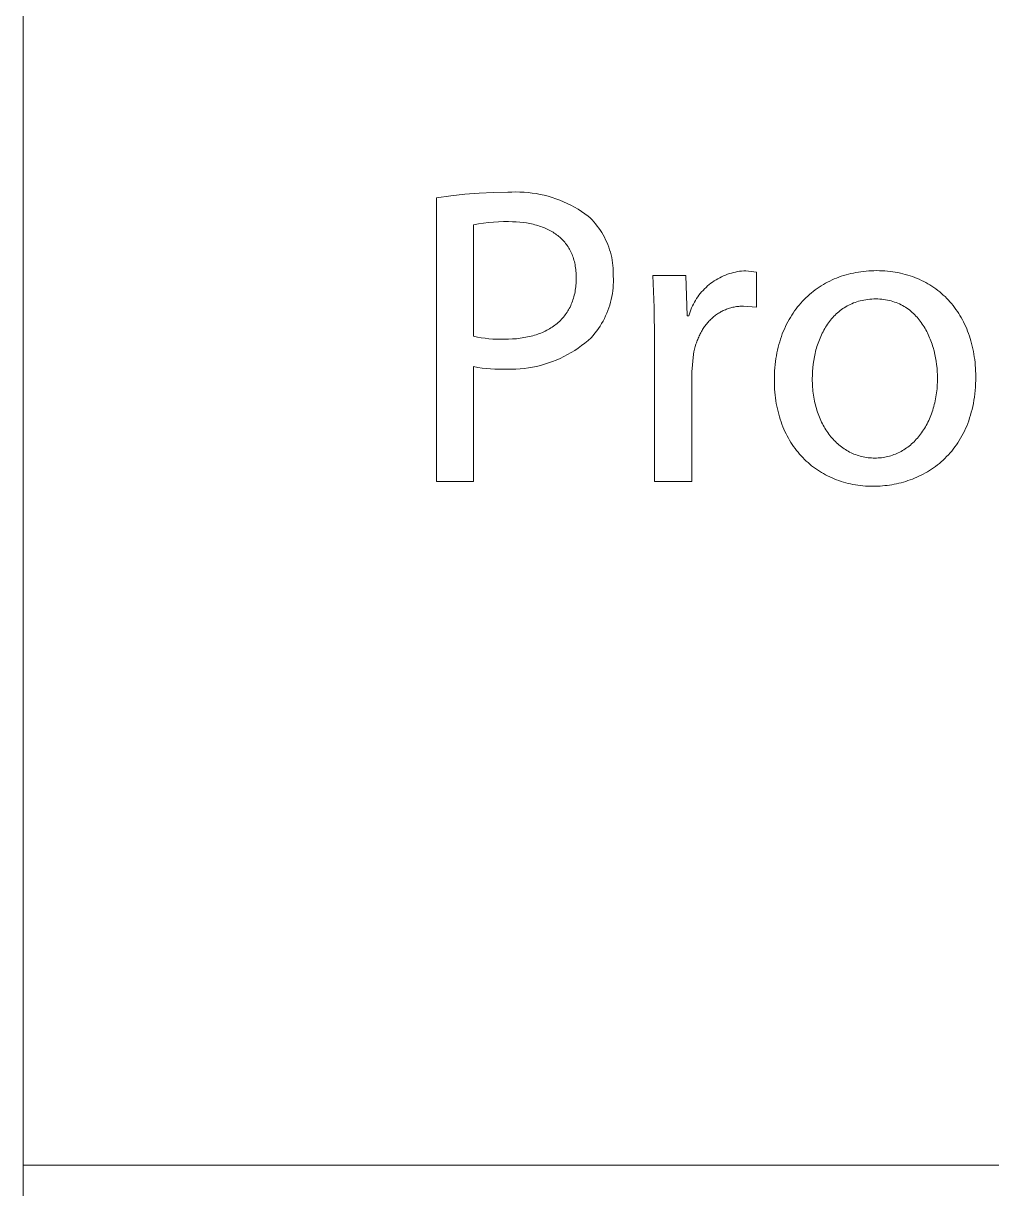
# Model space of a CAD drawing. Header units: millimetres. Extents: x 373 to 3451, y -552 to 1598.
# Drawn here: x 2287.6 to 2357.7, y -467.6 to -383.3 of the extents above; entities that cross this region are included whole.
import ezdxf

# ---------------------------------------------------------------- set-up
doc = ezdxf.new("R2010")
doc.units = ezdxf.units.MM
doc.header["$MEASUREMENT"] = 0
doc.layers.add('Domyślny', color=7, linetype='Continuous', true_color=0x000000)

msp = doc.modelspace()

# ---------------------------------------------------------------- linework, layer by layer
at = {"layer": 'Domyślny', "color": 18, "lineweight": 15, "true_color": 0x000000}
for p, q in [((2287.644, -551.922), (2287.644, -207.869)), ((2317.557, -395.941), (2318.58, -395.792)), ((2317.557, -416.459), (2317.557, -395.941)), ((2318.58, -395.792), (2319.607, -395.678)), ((2319.607, -395.678), (2320.637, -395.598)), ((2320.637, -395.598), (2321.669, -395.552)), ((2321.669, -395.552), (2322.702, -395.541)), ((2322.702, -395.541), (2322.997, -395.524)), ((2322.997, -395.524), (2323.292, -395.517)), ((2323.292, -395.517), (2323.588, -395.521)), ((2323.588, -395.521), (2323.883, -395.535)), ((2323.883, -395.535), (2324.178, -395.559)), ((2324.178, -395.559), (2324.471, -395.593)), ((2324.471, -395.593), (2324.763, -395.637)), ((2324.763, -395.637), (2325.054, -395.691)), ((2325.054, -395.691), (2325.342, -395.755)), ((2325.342, -395.755), (2325.628, -395.829)), ((2325.628, -395.829), (2325.911, -395.913)), ((2325.911, -395.913), (2326.192, -396.006)), ((2326.192, -396.006), (2326.469, -396.109)), ((2326.469, -396.109), (2326.742, -396.222)), ((2326.742, -396.222), (2327.011, -396.344)), ((2327.011, -396.344), (2327.276, -396.475)), ((2327.276, -396.475), (2327.536, -396.615)), ((2327.536, -396.615), (2327.791, -396.764)), ((2327.791, -396.764), (2328.041, -396.922)), ((2328.041, -396.922), (2328.285, -397.088)), ((2320.59, -397.821), (2320.232, -397.888)), ((2320.232, -397.888), (2320.232, -405.954)), ((2320.949, -397.765), (2320.59, -397.821)), ((2321.31, -397.721), (2320.949, -397.765)), ((2321.673, -397.689), (2321.31, -397.721)), ((2322.036, -397.668), (2321.673, -397.689)), ((2322.4, -397.659), (2322.036, -397.668)), ((2322.764, -397.662), (2322.4, -397.659)), ((2323.037, -397.666), (2322.764, -397.662)), ((2323.305, -397.678), (2323.037, -397.666)), ((2323.566, -397.697), (2323.305, -397.678)), ((2323.822, -397.725), (2323.566, -397.697)), ((2324.07, -397.76), (2323.822, -397.725)), ((2324.192, -397.78), (2324.07, -397.76)), ((2324.312, -397.802), (2324.192, -397.78)), ((2324.43, -397.827), (2324.312, -397.802)), ((2324.547, -397.853), (2324.43, -397.827)), ((2324.661, -397.882), (2324.547, -397.853)), ((2324.774, -397.912), (2324.661, -397.882)), ((2324.885, -397.944), (2324.774, -397.912)), ((2328.285, -397.088), (2328.523, -397.263)), ((2328.523, -397.263), (2328.664, -397.396)), ((2328.664, -397.396), (2328.801, -397.535)), ((2328.801, -397.535), (2328.932, -397.678)), ((2328.932, -397.678), (2329.058, -397.826)), ((2329.058, -397.826), (2329.179, -397.978)), ((2324.995, -397.978), (2324.885, -397.944)), ((2325.102, -398.015), (2324.995, -397.978)), ((2325.208, -398.053), (2325.102, -398.015)), ((2325.311, -398.093), (2325.208, -398.053)), ((2325.413, -398.135), (2325.311, -398.093)), ((2325.513, -398.179), (2325.413, -398.135)), ((2325.611, -398.226), (2325.513, -398.179)), ((2325.707, -398.274), (2325.611, -398.226)), ((2325.8, -398.324), (2325.707, -398.274)), ((2325.892, -398.376), (2325.8, -398.324)), ((2325.982, -398.43), (2325.892, -398.376)), ((2326.07, -398.486), (2325.982, -398.43)), ((2326.155, -398.544), (2326.07, -398.486)), ((2326.239, -398.605), (2326.155, -398.544)), ((2326.32, -398.667), (2326.239, -398.605)), ((2326.399, -398.731), (2326.32, -398.667)), ((2326.476, -398.797), (2326.399, -398.731)), ((2329.179, -397.978), (2329.295, -398.134)), ((2329.295, -398.134), (2329.405, -398.294)), ((2329.405, -398.294), (2329.51, -398.458)), ((2329.51, -398.458), (2329.609, -398.625)), ((2329.609, -398.625), (2329.702, -398.796)), ((2326.551, -398.865), (2326.476, -398.797)), ((2326.623, -398.936), (2326.551, -398.865)), ((2326.694, -399.008), (2326.623, -398.936)), ((2326.762, -399.082), (2326.694, -399.008)), ((2326.827, -399.158), (2326.762, -399.082)), ((2326.891, -399.237), (2326.827, -399.158)), ((2326.952, -399.317), (2326.891, -399.237)), ((2327.011, -399.399), (2326.952, -399.317)), ((2327.067, -399.484), (2327.011, -399.399)), ((2327.121, -399.57), (2327.067, -399.484)), ((2327.172, -399.659), (2327.121, -399.57)), ((2329.702, -398.796), (2329.789, -398.97)), ((2329.789, -398.97), (2329.87, -399.146)), ((2329.87, -399.146), (2329.945, -399.326)), ((2329.945, -399.326), (2330.014, -399.508)), ((2330.014, -399.508), (2330.076, -399.692)), ((2327.221, -399.749), (2327.172, -399.659)), ((2327.268, -399.842), (2327.221, -399.749)), ((2327.312, -399.937), (2327.268, -399.842)), ((2327.354, -400.033), (2327.312, -399.937)), ((2327.393, -400.132), (2327.354, -400.033)), ((2327.429, -400.233), (2327.393, -400.132)), ((2327.463, -400.336), (2327.429, -400.233)), ((2327.495, -400.441), (2327.463, -400.336)), ((2327.524, -400.548), (2327.495, -400.441)), ((2330.076, -399.692), (2330.132, -399.878)), ((2330.132, -399.878), (2330.181, -400.066)), ((2330.181, -400.066), (2330.224, -400.256)), ((2330.224, -400.256), (2330.26, -400.447)), ((2327.55, -400.657), (2327.524, -400.548)), ((2327.573, -400.768), (2327.55, -400.657)), ((2327.594, -400.881), (2327.573, -400.768)), ((2327.612, -400.996), (2327.594, -400.881)), ((2327.627, -401.113), (2327.612, -400.996)), ((2327.64, -401.233), (2327.627, -401.113)), ((2327.65, -401.354), (2327.64, -401.233)), ((2330.26, -400.447), (2330.29, -400.639)), ((2330.29, -400.639), (2330.313, -400.832)), ((2330.313, -400.832), (2330.329, -401.025)), ((2330.329, -401.025), (2330.339, -401.219)), ((2330.339, -401.219), (2330.341, -401.414)), ((2339.181, -401.306), (2339.33, -401.277)), ((2339.33, -401.277), (2339.48, -401.253)), ((2339.48, -401.253), (2339.631, -401.235)), ((2339.631, -401.235), (2339.783, -401.221)), ((2339.783, -401.221), (2339.934, -401.213)), ((2339.934, -401.213), (2340.703, -401.305)), ((2348.078, -401.31), (2348.262, -401.283)), ((2348.262, -401.283), (2348.447, -401.26)), ((2348.447, -401.26), (2348.634, -401.241)), ((2348.634, -401.241), (2348.823, -401.226)), ((2348.823, -401.226), (2349.012, -401.215)), ((2349.012, -401.215), (2349.204, -401.209)), ((2349.204, -401.209), (2349.396, -401.206)), ((2349.396, -401.206), (2349.596, -401.209)), ((2349.596, -401.209), (2349.794, -401.215)), ((2349.794, -401.215), (2349.989, -401.227)), ((2349.989, -401.227), (2350.183, -401.242)), ((2350.183, -401.242), (2350.374, -401.263)), ((2350.374, -401.263), (2350.563, -401.287)), ((2327.64, -402.254), (2327.65, -402.126)), ((2327.657, -401.478), (2327.65, -401.354)), ((2327.65, -402.126), (2327.657, -401.996)), ((2327.661, -401.603), (2327.657, -401.478)), ((2327.657, -401.996), (2327.661, -401.865)), ((2327.663, -401.731), (2327.661, -401.603)), ((2327.661, -401.865), (2327.663, -401.731)), ((2330.341, -401.414), (2330.337, -401.608)), ((2330.337, -401.608), (2330.345, -401.819)), ((2330.345, -402.03), (2330.338, -402.241)), ((2330.345, -401.819), (2330.345, -402.03)), ((2333.311, -403.876), (2333.211, -401.551)), ((2333.211, -401.551), (2335.589, -401.551)), ((2335.589, -401.551), (2335.681, -404.472)), ((2337.279, -402.217), (2337.399, -402.123)), ((2337.399, -402.123), (2337.521, -402.033)), ((2337.521, -402.033), (2337.647, -401.947)), ((2337.647, -401.947), (2337.775, -401.865)), ((2337.775, -401.865), (2337.906, -401.788)), ((2337.906, -401.788), (2338.04, -401.716)), ((2338.04, -401.716), (2338.176, -401.648)), ((2338.176, -401.648), (2338.314, -401.584)), ((2338.314, -401.584), (2338.454, -401.526)), ((2338.454, -401.526), (2338.596, -401.472)), ((2338.596, -401.472), (2338.74, -401.423)), ((2338.74, -401.423), (2338.886, -401.379)), ((2338.886, -401.379), (2339.033, -401.34)), ((2339.033, -401.34), (2339.181, -401.306)), ((2340.703, -401.305), (2340.703, -403.857)), ((2345.544, -402.21), (2345.698, -402.123)), ((2345.698, -402.123), (2345.854, -402.039)), ((2345.854, -402.039), (2346.013, -401.959)), ((2346.013, -401.959), (2346.174, -401.883)), ((2346.174, -401.883), (2346.337, -401.811)), ((2346.337, -401.811), (2346.502, -401.743)), ((2346.502, -401.743), (2346.669, -401.678)), ((2346.669, -401.678), (2346.839, -401.618)), ((2346.839, -401.618), (2347.01, -401.562)), ((2347.01, -401.562), (2347.183, -401.51)), ((2347.183, -401.51), (2347.359, -401.462)), ((2347.359, -401.462), (2347.536, -401.418)), ((2347.536, -401.418), (2347.715, -401.378)), ((2347.715, -401.378), (2347.895, -401.342)), ((2347.895, -401.342), (2348.078, -401.31)), ((2350.563, -401.287), (2350.75, -401.316)), ((2350.75, -401.316), (2350.934, -401.349)), ((2350.934, -401.349), (2351.117, -401.387)), ((2351.117, -401.387), (2351.297, -401.428)), ((2351.297, -401.428), (2351.474, -401.474)), ((2351.474, -401.474), (2351.649, -401.524)), ((2351.649, -401.524), (2351.822, -401.578)), ((2351.822, -401.578), (2351.992, -401.636)), ((2351.992, -401.636), (2352.159, -401.698)), ((2352.159, -401.698), (2352.324, -401.764)), ((2352.324, -401.764), (2352.487, -401.835)), ((2352.487, -401.835), (2352.647, -401.909)), ((2352.647, -401.909), (2352.804, -401.986)), ((2352.804, -401.986), (2352.958, -402.068)), ((2352.958, -402.068), (2353.11, -402.154)), ((2327.521, -402.98), (2327.548, -402.864)), ((2327.548, -402.864), (2327.572, -402.746)), ((2327.572, -402.746), (2327.593, -402.626)), ((2327.593, -402.626), (2327.611, -402.504)), ((2327.611, -402.504), (2327.627, -402.38)), ((2327.627, -402.38), (2327.64, -402.254)), ((2330.273, -402.87), (2330.236, -403.078)), ((2330.302, -402.661), (2330.273, -402.87)), ((2330.323, -402.451), (2330.302, -402.661)), ((2330.338, -402.241), (2330.323, -402.451)), ((2336.543, -402.982), (2336.637, -402.862)), ((2336.637, -402.862), (2336.734, -402.746)), ((2336.734, -402.746), (2336.836, -402.633)), ((2336.836, -402.633), (2336.941, -402.523)), ((2336.941, -402.523), (2337.051, -402.417)), ((2337.051, -402.417), (2337.163, -402.315)), ((2337.163, -402.315), (2337.279, -402.217)), ((2344.408, -403.05), (2344.54, -402.932)), ((2344.54, -402.932), (2344.675, -402.817)), ((2344.675, -402.817), (2344.814, -402.707)), ((2344.814, -402.707), (2344.955, -402.6)), ((2344.955, -402.6), (2345.098, -402.497)), ((2345.098, -402.497), (2345.244, -402.398)), ((2345.244, -402.398), (2345.393, -402.302)), ((2345.393, -402.302), (2345.544, -402.21)), ((2353.11, -402.154), (2353.259, -402.243)), ((2353.259, -402.243), (2353.405, -402.336)), ((2353.405, -402.336), (2353.549, -402.433)), ((2353.549, -402.433), (2353.689, -402.533)), ((2353.689, -402.533), (2353.827, -402.637)), ((2353.827, -402.637), (2353.962, -402.745)), ((2353.962, -402.745), (2354.093, -402.856)), ((2354.093, -402.856), (2354.222, -402.97)), ((2354.222, -402.97), (2354.348, -403.088)), ((2327.211, -403.838), (2327.259, -403.737)), ((2327.259, -403.737), (2327.304, -403.635)), ((2327.304, -403.635), (2327.347, -403.531)), ((2327.347, -403.531), (2327.387, -403.425)), ((2327.387, -403.425), (2327.425, -403.316)), ((2327.425, -403.316), (2327.46, -403.206)), ((2327.46, -403.206), (2327.492, -403.094)), ((2327.492, -403.094), (2327.521, -402.98)), ((2330.085, -403.693), (2330.021, -403.893)), ((2330.143, -403.49), (2330.085, -403.693)), ((2330.193, -403.285), (2330.143, -403.49)), ((2330.236, -403.078), (2330.193, -403.285)), ((2336.008, -403.899), (2336.07, -403.761)), ((2336.07, -403.761), (2336.138, -403.624)), ((2336.138, -403.624), (2336.21, -403.49)), ((2336.21, -403.49), (2336.287, -403.359)), ((2336.287, -403.359), (2336.368, -403.231)), ((2336.368, -403.231), (2336.453, -403.105)), ((2336.453, -403.105), (2336.543, -402.982)), ((2339.249, -403.812), (2339.165, -403.825)), ((2339.334, -403.801), (2339.249, -403.812)), ((2339.42, -403.791), (2339.334, -403.801)), ((2339.506, -403.784), (2339.42, -403.791)), ((2339.593, -403.779), (2339.506, -403.784)), ((2339.682, -403.776), (2339.593, -403.779)), ((2339.771, -403.775), (2339.682, -403.776)), ((2340.703, -403.857), (2339.771, -403.775)), ((2343.676, -403.835), (2343.79, -403.695)), ((2343.79, -403.695), (2343.907, -403.559)), ((2343.907, -403.559), (2344.028, -403.426)), ((2344.028, -403.426), (2344.151, -403.297)), ((2344.151, -403.297), (2344.278, -403.172)), ((2344.278, -403.172), (2344.408, -403.05)), ((2347.268, -403.762), (2347.161, -403.823)), ((2347.378, -403.703), (2347.268, -403.762)), ((2347.491, -403.648), (2347.378, -403.703)), ((2347.606, -403.596), (2347.491, -403.648)), ((2347.724, -403.547), (2347.606, -403.596)), ((2347.844, -403.502), (2347.724, -403.547)), ((2347.966, -403.461), (2347.844, -403.502)), ((2348.092, -403.423), (2347.966, -403.461)), ((2348.219, -403.389), (2348.092, -403.423)), ((2348.35, -403.358), (2348.219, -403.389)), ((2348.483, -403.331), (2348.35, -403.358)), ((2348.618, -403.309), (2348.483, -403.331)), ((2348.756, -403.29), (2348.618, -403.309)), ((2348.897, -403.275), (2348.756, -403.29)), ((2349.04, -403.265), (2348.897, -403.275)), ((2349.186, -403.258), (2349.04, -403.265)), ((2349.335, -403.256), (2349.186, -403.258)), ((2349.484, -403.258), (2349.335, -403.256)), ((2349.63, -403.265), (2349.484, -403.258)), ((2349.773, -403.277), (2349.63, -403.265)), ((2349.914, -403.293), (2349.773, -403.277)), ((2350.051, -403.313), (2349.914, -403.293)), ((2350.186, -403.337), (2350.051, -403.313)), ((2350.318, -403.366), (2350.186, -403.337)), ((2350.448, -403.398), (2350.318, -403.366)), ((2350.574, -403.435), (2350.448, -403.398)), ((2350.698, -403.476), (2350.574, -403.435)), ((2350.82, -403.52), (2350.698, -403.476)), ((2350.938, -403.568), (2350.82, -403.52)), ((2351.054, -403.619), (2350.938, -403.568)), ((2351.168, -403.675), (2351.054, -403.619)), ((2351.278, -403.733), (2351.168, -403.675)), ((2351.386, -403.795), (2351.278, -403.733)), ((2351.492, -403.86), (2351.386, -403.795)), ((2354.348, -403.088), (2354.47, -403.21)), ((2354.47, -403.21), (2354.59, -403.334)), ((2354.59, -403.334), (2354.706, -403.462)), ((2354.706, -403.462), (2354.819, -403.594)), ((2354.819, -403.594), (2354.929, -403.729)), ((2354.929, -403.729), (2355.036, -403.866)), ((2326.591, -404.728), (2326.664, -404.648)), ((2326.664, -404.648), (2326.735, -404.566)), ((2326.735, -404.566), (2326.803, -404.482)), ((2326.803, -404.482), (2326.869, -404.396)), ((2326.869, -404.396), (2326.932, -404.308)), ((2326.932, -404.308), (2326.993, -404.218)), ((2326.993, -404.218), (2327.052, -404.126)), ((2327.052, -404.126), (2327.107, -404.032)), ((2327.107, -404.032), (2327.16, -403.936)), ((2327.16, -403.936), (2327.211, -403.838)), ((2329.786, -404.481), (2329.695, -404.671)), ((2329.871, -404.288), (2329.786, -404.481)), ((2329.949, -404.092), (2329.871, -404.288)), ((2330.021, -403.893), (2329.949, -404.092)), ((2333.334, -406.204), (2333.311, -403.876)), ((2335.681, -404.472), (2335.804, -404.472)), ((2335.804, -404.472), (2335.848, -404.326)), ((2335.848, -404.326), (2335.896, -404.182)), ((2335.896, -404.182), (2335.949, -404.039)), ((2335.949, -404.039), (2336.008, -403.899)), ((2337.499, -404.636), (2337.439, -404.691)), ((2337.56, -404.582), (2337.499, -404.636)), ((2337.622, -404.53), (2337.56, -404.582)), ((2337.686, -404.479), (2337.622, -404.53)), ((2337.75, -404.43), (2337.686, -404.479)), ((2337.816, -404.383), (2337.75, -404.43)), ((2337.882, -404.337), (2337.816, -404.383)), ((2337.95, -404.293), (2337.882, -404.337)), ((2338.018, -404.25), (2337.95, -404.293)), ((2338.088, -404.209), (2338.018, -404.25)), ((2338.159, -404.17), (2338.088, -404.209)), ((2338.23, -404.133), (2338.159, -404.17)), ((2338.303, -404.097), (2338.23, -404.133)), ((2338.377, -404.063), (2338.303, -404.097)), ((2338.451, -404.031), (2338.377, -404.063)), ((2338.527, -404.001), (2338.451, -404.031)), ((2338.603, -403.972), (2338.527, -404.001)), ((2338.681, -403.945), (2338.603, -403.972)), ((2338.759, -403.921), (2338.681, -403.945)), ((2338.839, -403.898), (2338.759, -403.921)), ((2338.919, -403.877), (2338.839, -403.898)), ((2339, -403.858), (2338.919, -403.877)), ((2339.082, -403.84), (2339, -403.858)), ((2339.165, -403.825), (2339.082, -403.84)), ((2343.06, -404.75), (2343.154, -404.589)), ((2343.154, -404.589), (2343.252, -404.431)), ((2343.252, -404.431), (2343.352, -404.277)), ((2343.352, -404.277), (2343.457, -404.126)), ((2343.457, -404.126), (2343.565, -403.979)), ((2343.565, -403.979), (2343.676, -403.835)), ((2346.22, -404.601), (2346.139, -404.694)), ((2346.303, -404.511), (2346.22, -404.601)), ((2346.389, -404.424), (2346.303, -404.511)), ((2346.477, -404.339), (2346.389, -404.424)), ((2346.567, -404.257), (2346.477, -404.339)), ((2346.66, -404.178), (2346.567, -404.257)), ((2346.755, -404.101), (2346.66, -404.178)), ((2346.853, -404.027), (2346.755, -404.101)), ((2346.953, -403.956), (2346.853, -404.027)), ((2347.056, -403.888), (2346.953, -403.956)), ((2347.161, -403.823), (2347.056, -403.888)), ((2351.595, -403.929), (2351.492, -403.86)), ((2351.695, -404), (2351.595, -403.929)), ((2351.793, -404.075), (2351.695, -404)), ((2351.888, -404.152), (2351.793, -404.075)), ((2351.98, -404.232), (2351.888, -404.152)), ((2352.071, -404.315), (2351.98, -404.232)), ((2352.158, -404.401), (2352.071, -404.315)), ((2352.243, -404.489), (2352.158, -404.401)), ((2352.326, -404.58), (2352.243, -404.489)), ((2352.407, -404.673), (2352.326, -404.58)), ((2355.036, -403.866), (2355.14, -404.008)), ((2355.14, -404.008), (2355.24, -404.152)), ((2355.24, -404.152), (2355.337, -404.299)), ((2355.337, -404.299), (2355.43, -404.45)), ((2355.43, -404.45), (2355.52, -404.603)), ((2355.52, -404.603), (2355.607, -404.76)), ((2325.527, -405.521), (2325.628, -405.467)), ((2325.628, -405.467), (2325.727, -405.41)), ((2325.727, -405.41), (2325.824, -405.352)), ((2325.824, -405.352), (2325.919, -405.291)), ((2325.919, -405.291), (2326.011, -405.228)), ((2326.011, -405.228), (2326.101, -405.163)), ((2326.101, -405.163), (2326.189, -405.095)), ((2326.189, -405.095), (2326.274, -405.026)), ((2326.274, -405.026), (2326.357, -404.955)), ((2326.357, -404.955), (2326.437, -404.881)), ((2326.437, -404.881), (2326.515, -404.806)), ((2326.515, -404.806), (2326.591, -404.728)), ((2329.265, -405.397), (2329.142, -405.568)), ((2329.381, -405.221), (2329.265, -405.397)), ((2329.492, -405.041), (2329.381, -405.221)), ((2329.597, -404.858), (2329.492, -405.041)), ((2329.695, -404.671), (2329.597, -404.858)), ((2336.808, -405.469), (2336.763, -405.543)), ((2336.854, -405.397), (2336.808, -405.469)), ((2336.901, -405.326), (2336.854, -405.397)), ((2336.95, -405.256), (2336.901, -405.326)), ((2337, -405.188), (2336.95, -405.256)), ((2337.05, -405.121), (2337, -405.188)), ((2337.102, -405.055), (2337.05, -405.121)), ((2337.156, -404.991), (2337.102, -405.055)), ((2337.21, -404.928), (2337.156, -404.991)), ((2337.265, -404.867), (2337.21, -404.928)), ((2337.322, -404.807), (2337.265, -404.867)), ((2337.38, -404.748), (2337.322, -404.807)), ((2337.439, -404.691), (2337.38, -404.748)), ((2342.645, -405.608), (2342.721, -405.429)), ((2342.721, -405.429), (2342.8, -405.254)), ((2342.8, -405.254), (2342.883, -405.083)), ((2342.883, -405.083), (2342.97, -404.915)), ((2342.97, -404.915), (2343.06, -404.75)), ((2345.64, -405.402), (2345.578, -405.511)), ((2345.704, -405.294), (2345.64, -405.402)), ((2345.771, -405.189), (2345.704, -405.294)), ((2345.84, -405.086), (2345.771, -405.189)), ((2345.911, -404.984), (2345.84, -405.086)), ((2345.985, -404.885), (2345.911, -404.984)), ((2346.061, -404.788), (2345.985, -404.885)), ((2346.139, -404.694), (2346.061, -404.788)), ((2352.484, -404.768), (2352.407, -404.673)), ((2352.56, -404.865), (2352.484, -404.768)), ((2352.633, -404.965), (2352.56, -404.865)), ((2352.704, -405.067), (2352.633, -404.965)), ((2352.772, -405.17), (2352.704, -405.067)), ((2352.838, -405.276), (2352.772, -405.17)), ((2352.902, -405.383), (2352.838, -405.276)), ((2352.963, -405.492), (2352.902, -405.383)), ((2353.022, -405.602), (2352.963, -405.492)), ((2355.607, -404.76), (2355.69, -404.919)), ((2355.69, -404.919), (2355.769, -405.081)), ((2355.769, -405.081), (2355.845, -405.247)), ((2355.845, -405.247), (2355.918, -405.415)), ((2355.918, -405.415), (2355.987, -405.586)), ((2320.232, -405.954), (2320.506, -406.012)), ((2320.506, -406.012), (2320.782, -406.062)), ((2320.782, -406.062), (2321.059, -406.102)), ((2321.059, -406.102), (2321.337, -406.134)), ((2321.337, -406.134), (2321.616, -406.156)), ((2321.616, -406.156), (2321.896, -406.169)), ((2321.896, -406.169), (2322.176, -406.174)), ((2322.176, -406.174), (2322.456, -406.169)), ((2322.456, -406.169), (2322.756, -406.164)), ((2322.756, -406.164), (2323.048, -406.151)), ((2323.048, -406.151), (2323.333, -406.128)), ((2323.333, -406.128), (2323.472, -406.113)), ((2323.472, -406.113), (2323.61, -406.096)), ((2323.61, -406.096), (2323.745, -406.077)), ((2323.745, -406.077), (2323.879, -406.055)), ((2323.879, -406.055), (2324.01, -406.031)), ((2324.01, -406.031), (2324.139, -406.005)), ((2324.139, -406.005), (2324.267, -405.977)), ((2324.267, -405.977), (2324.392, -405.947)), ((2324.392, -405.947), (2324.515, -405.914)), ((2324.515, -405.914), (2324.636, -405.879)), ((2324.636, -405.879), (2324.755, -405.842)), ((2324.755, -405.842), (2324.872, -405.803)), ((2324.872, -405.803), (2324.986, -405.761)), ((2324.986, -405.761), (2325.099, -405.718)), ((2325.099, -405.718), (2325.209, -405.672)), ((2325.209, -405.672), (2325.317, -405.624)), ((2325.317, -405.624), (2325.423, -405.574)), ((2325.423, -405.574), (2325.527, -405.521)), ((2328.514, -406.256), (2328.282, -406.448)), ((2328.739, -406.056), (2328.514, -406.256)), ((2328.879, -405.898), (2328.739, -406.056)), ((2329.013, -405.736), (2328.879, -405.898)), ((2329.142, -405.568), (2329.013, -405.736)), ((2333.334, -416.463), (2333.334, -406.204)), ((2336.418, -406.261), (2336.386, -406.347)), ((2336.451, -406.177), (2336.418, -406.261)), ((2336.485, -406.093), (2336.451, -406.177)), ((2336.521, -406.011), (2336.485, -406.093)), ((2336.558, -405.93), (2336.521, -406.011)), ((2336.597, -405.85), (2336.558, -405.93)), ((2336.637, -405.771), (2336.597, -405.85)), ((2336.678, -405.694), (2336.637, -405.771)), ((2336.72, -405.618), (2336.678, -405.694)), ((2336.763, -405.543), (2336.72, -405.618)), ((2342.382, -406.355), (2342.442, -406.163)), ((2342.442, -406.163), (2342.506, -405.975)), ((2342.506, -405.975), (2342.573, -405.79)), ((2342.573, -405.79), (2342.645, -405.608)), ((2345.208, -406.321), (2345.164, -406.442)), ((2345.254, -406.201), (2345.208, -406.321)), ((2345.302, -406.082), (2345.254, -406.201)), ((2345.353, -405.964), (2345.302, -406.082)), ((2345.406, -405.849), (2345.353, -405.964)), ((2345.461, -405.734), (2345.406, -405.849)), ((2345.518, -405.622), (2345.461, -405.734)), ((2345.578, -405.511), (2345.518, -405.622)), ((2353.079, -405.714), (2353.022, -405.602)), ((2353.133, -405.827), (2353.079, -405.714)), ((2353.185, -405.942), (2353.133, -405.827)), ((2353.235, -406.058), (2353.185, -405.942)), ((2353.283, -406.175), (2353.235, -406.058)), ((2353.328, -406.293), (2353.283, -406.175)), ((2353.372, -406.412), (2353.328, -406.293)), ((2355.987, -405.586), (2356.052, -405.759)), ((2356.052, -405.759), (2356.113, -405.936)), ((2356.113, -405.936), (2356.171, -406.115)), ((2356.171, -406.115), (2356.225, -406.296)), ((2356.225, -406.296), (2356.275, -406.481)), ((2327.293, -407.133), (2327.031, -407.282)), ((2327.549, -406.975), (2327.293, -407.133)), ((2327.799, -406.808), (2327.549, -406.975)), ((2328.044, -406.632), (2327.799, -406.808)), ((2328.282, -406.448), (2328.044, -406.632)), ((2336.18, -407.069), (2336.142, -407.259)), ((2336.223, -406.882), (2336.18, -407.069)), ((2336.272, -406.7), (2336.223, -406.882)), ((2336.326, -406.521), (2336.272, -406.7)), ((2336.355, -406.433), (2336.326, -406.521)), ((2336.386, -406.347), (2336.355, -406.433)), ((2342.146, -407.362), (2342.184, -407.154)), ((2342.184, -407.154), (2342.227, -406.949)), ((2342.227, -406.949), (2342.275, -406.748)), ((2342.275, -406.748), (2342.326, -406.55)), ((2342.326, -406.55), (2342.382, -406.355)), ((2344.978, -407.067), (2344.948, -407.195)), ((2345.011, -406.94), (2344.978, -407.067)), ((2345.046, -406.814), (2345.011, -406.94)), ((2345.083, -406.689), (2345.046, -406.814)), ((2345.122, -406.565), (2345.083, -406.689)), ((2345.164, -406.442), (2345.122, -406.565)), ((2353.413, -406.531), (2353.372, -406.412)), ((2353.452, -406.652), (2353.413, -406.531)), ((2353.489, -406.773), (2353.452, -406.652)), ((2353.556, -407.018), (2353.489, -406.773)), ((2353.615, -407.264), (2353.556, -407.018)), ((2356.275, -406.481), (2356.322, -406.668)), ((2356.322, -406.668), (2356.364, -406.857)), ((2356.364, -406.857), (2356.403, -407.049)), ((2356.403, -407.049), (2356.438, -407.243)), ((2325.369, -407.978), (2325.079, -408.06)), ((2325.655, -407.886), (2325.369, -407.978)), ((2325.938, -407.785), (2325.655, -407.886)), ((2326.218, -407.673), (2325.938, -407.785)), ((2326.494, -407.552), (2326.218, -407.673)), ((2326.765, -407.422), (2326.494, -407.552)), ((2327.031, -407.282), (2326.765, -407.422)), ((2336.142, -407.259), (2336.019, -408.52)), ((2342.034, -408.226), (2342.055, -408.005)), ((2342.055, -408.005), (2342.081, -407.788)), ((2342.081, -407.788), (2342.111, -407.573)), ((2342.111, -407.573), (2342.146, -407.362)), ((2344.809, -407.976), (2344.78, -408.24)), ((2344.847, -407.713), (2344.809, -407.976)), ((2344.893, -407.453), (2344.847, -407.713)), ((2344.948, -407.195), (2344.893, -407.453)), ((2353.666, -407.511), (2353.615, -407.264)), ((2353.708, -407.758), (2353.666, -407.511)), ((2353.743, -408.005), (2353.708, -407.758)), ((2353.769, -408.251), (2353.743, -408.005)), ((2356.438, -407.243), (2356.469, -407.44)), ((2356.469, -407.44), (2356.495, -407.64)), ((2356.495, -407.64), (2356.518, -407.841)), ((2356.518, -407.841), (2356.537, -408.045)), ((2320.538, -408.204), (2320.232, -408.147)), ((2320.232, -408.147), (2320.232, -416.459)), ((2320.845, -408.251), (2320.538, -408.204)), ((2321.153, -408.288), (2320.845, -408.251)), ((2321.463, -408.314), (2321.153, -408.288)), ((2321.773, -408.33), (2321.463, -408.314)), ((2322.084, -408.336), (2321.773, -408.33)), ((2322.395, -408.331), (2322.084, -408.336)), ((2322.695, -408.343), (2322.395, -408.331)), ((2322.996, -408.344), (2322.695, -408.343)), ((2323.297, -408.335), (2322.996, -408.344)), ((2323.598, -408.315), (2323.297, -408.335)), ((2323.897, -408.284), (2323.598, -408.315)), ((2324.195, -408.244), (2323.897, -408.284)), ((2324.492, -408.193), (2324.195, -408.244)), ((2324.786, -408.131), (2324.492, -408.193)), ((2325.079, -408.06), (2324.786, -408.131)), ((2336.019, -408.52), (2336.019, -416.463)), ((2341.999, -408.906), (2342.006, -408.676)), ((2342.006, -408.676), (2342.018, -408.449)), ((2342.018, -408.449), (2342.034, -408.226)), ((2344.747, -408.771), (2344.743, -409.036)), ((2344.76, -408.505), (2344.747, -408.771)), ((2344.78, -408.24), (2344.76, -408.505)), ((2353.788, -408.495), (2353.769, -408.251)), ((2353.799, -408.737), (2353.788, -408.495)), ((2353.803, -408.975), (2353.799, -408.737)), ((2356.537, -408.045), (2356.551, -408.251)), ((2356.551, -408.251), (2356.562, -408.459)), ((2356.562, -408.459), (2356.568, -408.67)), ((2356.568, -408.67), (2356.57, -408.883)), ((2341.997, -409.139), (2341.999, -408.906)), ((2341.999, -409.358), (2341.997, -409.139)), ((2342.006, -409.575), (2341.999, -409.358)), ((2342.017, -409.789), (2342.006, -409.575)), ((2344.743, -409.036), (2344.745, -409.189)), ((2344.745, -409.189), (2344.749, -409.34)), ((2344.749, -409.34), (2344.755, -409.489)), ((2344.755, -409.489), (2344.765, -409.638)), ((2344.765, -409.638), (2344.777, -409.785)), ((2353.768, -409.745), (2353.781, -409.594)), ((2353.781, -409.594), (2353.79, -409.441)), ((2353.79, -409.441), (2353.798, -409.287)), ((2353.798, -409.287), (2353.802, -409.132)), ((2353.802, -409.132), (2353.803, -408.975)), ((2356.546, -409.638), (2356.527, -409.88)), ((2356.559, -409.391), (2356.546, -409.638)), ((2356.568, -409.139), (2356.559, -409.391)), ((2356.57, -408.883), (2356.568, -409.139)), ((2342.033, -410), (2342.017, -409.789)), ((2342.053, -410.209), (2342.033, -410)), ((2342.077, -410.415), (2342.053, -410.209)), ((2342.105, -410.618), (2342.077, -410.415)), ((2344.777, -409.785), (2344.792, -409.931)), ((2344.792, -409.931), (2344.809, -410.075)), ((2344.809, -410.075), (2344.829, -410.218)), ((2344.829, -410.218), (2344.851, -410.36)), ((2344.851, -410.36), (2344.876, -410.5)), ((2344.876, -410.5), (2344.904, -410.639)), ((2353.637, -410.618), (2353.666, -410.477)), ((2353.666, -410.477), (2353.691, -410.334)), ((2353.691, -410.334), (2353.714, -410.189)), ((2353.714, -410.189), (2353.735, -410.043)), ((2353.735, -410.043), (2353.753, -409.895)), ((2353.753, -409.895), (2353.768, -409.745)), ((2356.473, -410.352), (2356.438, -410.581)), ((2356.502, -410.119), (2356.473, -410.352)), ((2356.527, -409.88), (2356.502, -410.119)), ((2342.138, -410.819), (2342.105, -410.618)), ((2342.175, -411.017), (2342.138, -410.819)), ((2342.216, -411.212), (2342.175, -411.017)), ((2342.262, -411.404), (2342.216, -411.212)), ((2344.904, -410.639), (2344.934, -410.775)), ((2344.934, -410.775), (2344.966, -410.911)), ((2344.966, -410.911), (2345.001, -411.044)), ((2345.001, -411.044), (2345.038, -411.176)), ((2345.038, -411.176), (2345.078, -411.307)), ((2345.078, -411.307), (2345.12, -411.435)), ((2353.416, -411.428), (2353.459, -411.298)), ((2353.459, -411.298), (2353.499, -411.166)), ((2353.499, -411.166), (2353.537, -411.032)), ((2353.537, -411.032), (2353.573, -410.896)), ((2353.573, -410.896), (2353.606, -410.758)), ((2353.606, -410.758), (2353.637, -410.618)), ((2356.306, -411.243), (2356.252, -411.454)), ((2356.355, -411.027), (2356.306, -411.243)), ((2356.399, -410.806), (2356.355, -411.027)), ((2356.438, -410.581), (2356.399, -410.806)), ((2342.311, -411.593), (2342.262, -411.404)), ((2342.364, -411.78), (2342.311, -411.593)), ((2342.421, -411.963), (2342.364, -411.78)), ((2342.482, -412.144), (2342.421, -411.963)), ((2342.546, -412.321), (2342.482, -412.144)), ((2345.12, -411.435), (2345.164, -411.562)), ((2345.164, -411.562), (2345.21, -411.687)), ((2345.21, -411.687), (2345.259, -411.809)), ((2345.259, -411.809), (2345.31, -411.93)), ((2345.31, -411.93), (2345.364, -412.049)), ((2345.364, -412.049), (2345.419, -412.166)), ((2345.419, -412.166), (2345.477, -412.281)), ((2353.051, -412.284), (2353.11, -412.168)), ((2353.11, -412.168), (2353.166, -412.05)), ((2353.166, -412.05), (2353.221, -411.93)), ((2353.221, -411.93), (2353.273, -411.808)), ((2353.273, -411.808), (2353.323, -411.683)), ((2353.323, -411.683), (2353.37, -411.557)), ((2353.37, -411.557), (2353.416, -411.428)), ((2356.064, -412.063), (2355.993, -412.257)), ((2356.131, -411.864), (2356.064, -412.063)), ((2356.194, -411.661), (2356.131, -411.864)), ((2356.252, -411.454), (2356.194, -411.661)), ((2342.615, -412.496), (2342.546, -412.321)), ((2342.687, -412.668), (2342.615, -412.496)), ((2342.763, -412.836), (2342.687, -412.668)), ((2342.842, -413.002), (2342.763, -412.836)), ((2342.925, -413.164), (2342.842, -413.002)), ((2345.477, -412.281), (2345.536, -412.394)), ((2345.536, -412.394), (2345.598, -412.505)), ((2345.598, -412.505), (2345.662, -412.614)), ((2345.662, -412.614), (2345.728, -412.72)), ((2345.728, -412.72), (2345.796, -412.824)), ((2345.796, -412.824), (2345.867, -412.926)), ((2345.867, -412.926), (2345.939, -413.026)), ((2345.939, -413.026), (2346.013, -413.123)), ((2352.507, -413.131), (2352.582, -413.033)), ((2352.582, -413.033), (2352.655, -412.933)), ((2352.655, -412.933), (2352.726, -412.831)), ((2352.726, -412.831), (2352.795, -412.726)), ((2352.795, -412.726), (2352.862, -412.619)), ((2352.862, -412.619), (2352.927, -412.51)), ((2352.927, -412.51), (2352.99, -412.398)), ((2352.99, -412.398), (2353.051, -412.284)), ((2355.666, -412.991), (2355.574, -413.163)), ((2355.753, -412.814), (2355.666, -412.991)), ((2355.837, -412.632), (2355.753, -412.814)), ((2355.917, -412.447), (2355.837, -412.632)), ((2355.993, -412.257), (2355.917, -412.447)), ((2343.012, -413.323), (2342.925, -413.164)), ((2343.102, -413.479), (2343.012, -413.323)), ((2343.195, -413.632), (2343.102, -413.479)), ((2343.292, -413.781), (2343.195, -413.632)), ((2343.392, -413.928), (2343.292, -413.781)), ((2343.495, -414.071), (2343.392, -413.928)), ((2346.013, -413.123), (2346.089, -413.218)), ((2346.089, -413.218), (2346.167, -413.311)), ((2346.167, -413.311), (2346.247, -413.401)), ((2346.247, -413.401), (2346.328, -413.488)), ((2346.328, -413.488), (2346.412, -413.573)), ((2346.412, -413.573), (2346.497, -413.655)), ((2346.497, -413.655), (2346.584, -413.735)), ((2346.584, -413.735), (2346.673, -413.812)), ((2346.673, -413.812), (2346.764, -413.887)), ((2346.764, -413.887), (2346.856, -413.958)), ((2351.658, -413.965), (2351.751, -413.894)), ((2351.751, -413.894), (2351.842, -413.82)), ((2351.842, -413.82), (2351.931, -413.743)), ((2351.931, -413.743), (2352.018, -413.663)), ((2352.018, -413.663), (2352.104, -413.581)), ((2352.104, -413.581), (2352.188, -413.496)), ((2352.188, -413.496), (2352.271, -413.409)), ((2352.271, -413.409), (2352.351, -413.319)), ((2352.351, -413.319), (2352.43, -413.226)), ((2352.43, -413.226), (2352.507, -413.131)), ((2355.171, -413.813), (2355.062, -413.964)), ((2355.277, -413.657), (2355.171, -413.813)), ((2355.38, -413.496), (2355.277, -413.657)), ((2355.479, -413.332), (2355.38, -413.496)), ((2355.574, -413.163), (2355.479, -413.332)), ((2343.602, -414.211), (2343.495, -414.071)), ((2343.712, -414.347), (2343.602, -414.211)), ((2343.824, -414.48), (2343.712, -414.347)), ((2343.94, -414.61), (2343.824, -414.48)), ((2344.059, -414.736), (2343.94, -414.61)), ((2344.181, -414.859), (2344.059, -414.736)), ((2346.856, -413.958), (2346.951, -414.027)), ((2346.951, -414.027), (2347.046, -414.093)), ((2347.046, -414.093), (2347.144, -414.156)), ((2347.144, -414.156), (2347.243, -414.217)), ((2347.243, -414.217), (2347.343, -414.274)), ((2347.343, -414.274), (2347.446, -414.329)), ((2347.446, -414.329), (2347.549, -414.38)), ((2347.549, -414.38), (2347.655, -414.429)), ((2347.655, -414.429), (2347.761, -414.474)), ((2347.761, -414.474), (2347.869, -414.516)), ((2347.869, -414.516), (2347.979, -414.555)), ((2347.979, -414.555), (2348.09, -414.591)), ((2348.09, -414.591), (2348.203, -414.624)), ((2348.203, -414.624), (2348.316, -414.653)), ((2348.316, -414.653), (2348.432, -414.679)), ((2348.432, -414.679), (2348.548, -414.702)), ((2348.548, -414.702), (2348.666, -414.721)), ((2348.666, -414.721), (2348.785, -414.737)), ((2348.785, -414.737), (2348.905, -414.749)), ((2348.905, -414.749), (2349.027, -414.758)), ((2349.027, -414.758), (2349.149, -414.764)), ((2349.149, -414.764), (2349.273, -414.766)), ((2349.273, -414.766), (2349.394, -414.764)), ((2349.394, -414.764), (2349.513, -414.759)), ((2349.513, -414.759), (2349.632, -414.75)), ((2349.632, -414.75), (2349.75, -414.737)), ((2349.75, -414.737), (2349.866, -414.722)), ((2349.866, -414.722), (2349.982, -414.703)), ((2349.982, -414.703), (2350.096, -414.68)), ((2350.096, -414.68), (2350.209, -414.655)), ((2350.209, -414.655), (2350.321, -414.626)), ((2350.321, -414.626), (2350.432, -414.593)), ((2350.432, -414.593), (2350.542, -414.558)), ((2350.542, -414.558), (2350.65, -414.519)), ((2350.65, -414.519), (2350.757, -414.477)), ((2350.757, -414.477), (2350.863, -414.433)), ((2350.863, -414.433), (2350.968, -414.385)), ((2350.968, -414.385), (2351.071, -414.334)), ((2351.071, -414.334), (2351.172, -414.279)), ((2351.172, -414.279), (2351.272, -414.222)), ((2351.272, -414.222), (2351.371, -414.163)), ((2351.371, -414.163), (2351.468, -414.1)), ((2351.468, -414.1), (2351.564, -414.034)), ((2351.564, -414.034), (2351.658, -413.965)), ((2354.467, -414.661), (2354.34, -414.789)), ((2354.592, -414.53), (2354.467, -414.661)), ((2354.714, -414.395), (2354.592, -414.53)), ((2354.833, -414.255), (2354.714, -414.395)), ((2354.949, -414.112), (2354.833, -414.255)), ((2355.062, -413.964), (2354.949, -414.112)), ((2344.306, -414.978), (2344.181, -414.859)), ((2344.433, -415.094), (2344.306, -414.978)), ((2344.564, -415.206), (2344.433, -415.094)), ((2344.697, -415.315), (2344.564, -415.206)), ((2344.833, -415.42), (2344.697, -415.315)), ((2344.971, -415.522), (2344.833, -415.42)), ((2345.112, -415.62), (2344.971, -415.522)), ((2353.375, -415.566), (2353.228, -415.661)), ((2353.52, -415.467), (2353.375, -415.566)), ((2353.662, -415.364), (2353.52, -415.467)), ((2353.803, -415.257), (2353.662, -415.364)), ((2353.941, -415.146), (2353.803, -415.257)), ((2354.076, -415.031), (2353.941, -415.146)), ((2354.209, -414.912), (2354.076, -415.031)), ((2354.34, -414.789), (2354.209, -414.912)), ((2320.232, -416.459), (2317.557, -416.459)), ((2345.256, -415.714), (2345.112, -415.62)), ((2345.402, -415.805), (2345.256, -415.714)), ((2345.551, -415.891), (2345.402, -415.805)), ((2345.702, -415.975), (2345.551, -415.891)), ((2345.855, -416.054), (2345.702, -415.975)), ((2346.011, -416.129), (2345.855, -416.054)), ((2346.169, -416.201), (2346.011, -416.129)), ((2346.329, -416.269), (2346.169, -416.201)), ((2346.491, -416.333), (2346.329, -416.269)), ((2346.656, -416.393), (2346.491, -416.333)), ((2346.822, -416.449), (2346.656, -416.393)), ((2346.991, -416.501), (2346.822, -416.449)), ((2351.501, -416.452), (2351.336, -416.501)), ((2351.665, -416.399), (2351.501, -416.452)), ((2351.827, -416.343), (2351.665, -416.399)), ((2351.989, -416.282), (2351.827, -416.343)), ((2352.149, -416.218), (2351.989, -416.282)), ((2352.308, -416.15), (2352.149, -416.218)), ((2352.465, -416.078), (2352.308, -416.15)), ((2352.621, -416.003), (2352.465, -416.078)), ((2352.775, -415.923), (2352.621, -416.003)), ((2352.928, -415.84), (2352.775, -415.923)), ((2353.079, -415.752), (2352.928, -415.84)), ((2353.228, -415.661), (2353.079, -415.752)), ((2336.019, -416.463), (2333.334, -416.463)), ((2347.161, -416.549), (2346.991, -416.501)), ((2347.333, -416.593), (2347.161, -416.549)), ((2347.508, -416.633), (2347.333, -416.593)), ((2347.683, -416.669), (2347.508, -416.633)), ((2347.861, -416.7), (2347.683, -416.669)), ((2348.041, -416.728), (2347.861, -416.7)), ((2348.222, -416.751), (2348.041, -416.728)), ((2348.404, -416.771), (2348.222, -416.751)), ((2348.589, -416.786), (2348.404, -416.771)), ((2348.774, -416.796), (2348.589, -416.786)), ((2348.962, -416.803), (2348.774, -416.796)), ((2349.15, -416.805), (2348.962, -416.803)), ((2349.319, -416.803), (2349.15, -416.805)), ((2349.488, -416.798), (2349.319, -416.803)), ((2349.657, -416.789), (2349.488, -416.798)), ((2349.826, -416.777), (2349.657, -416.789)), ((2349.996, -416.761), (2349.826, -416.777)), ((2350.165, -416.741), (2349.996, -416.761)), ((2350.333, -416.718), (2350.165, -416.741)), ((2350.502, -416.691), (2350.333, -416.718)), ((2350.67, -416.66), (2350.502, -416.691)), ((2350.838, -416.626), (2350.67, -416.66)), ((2351.005, -416.588), (2350.838, -416.626)), ((2351.171, -416.546), (2351.005, -416.588)), ((2351.336, -416.501), (2351.171, -416.546)), ((2287.644, -465.918), (3447.832, -465.918))]:
    msp.add_line(p, q, dxfattribs=at)

doc.saveas('drawing.dxf')
